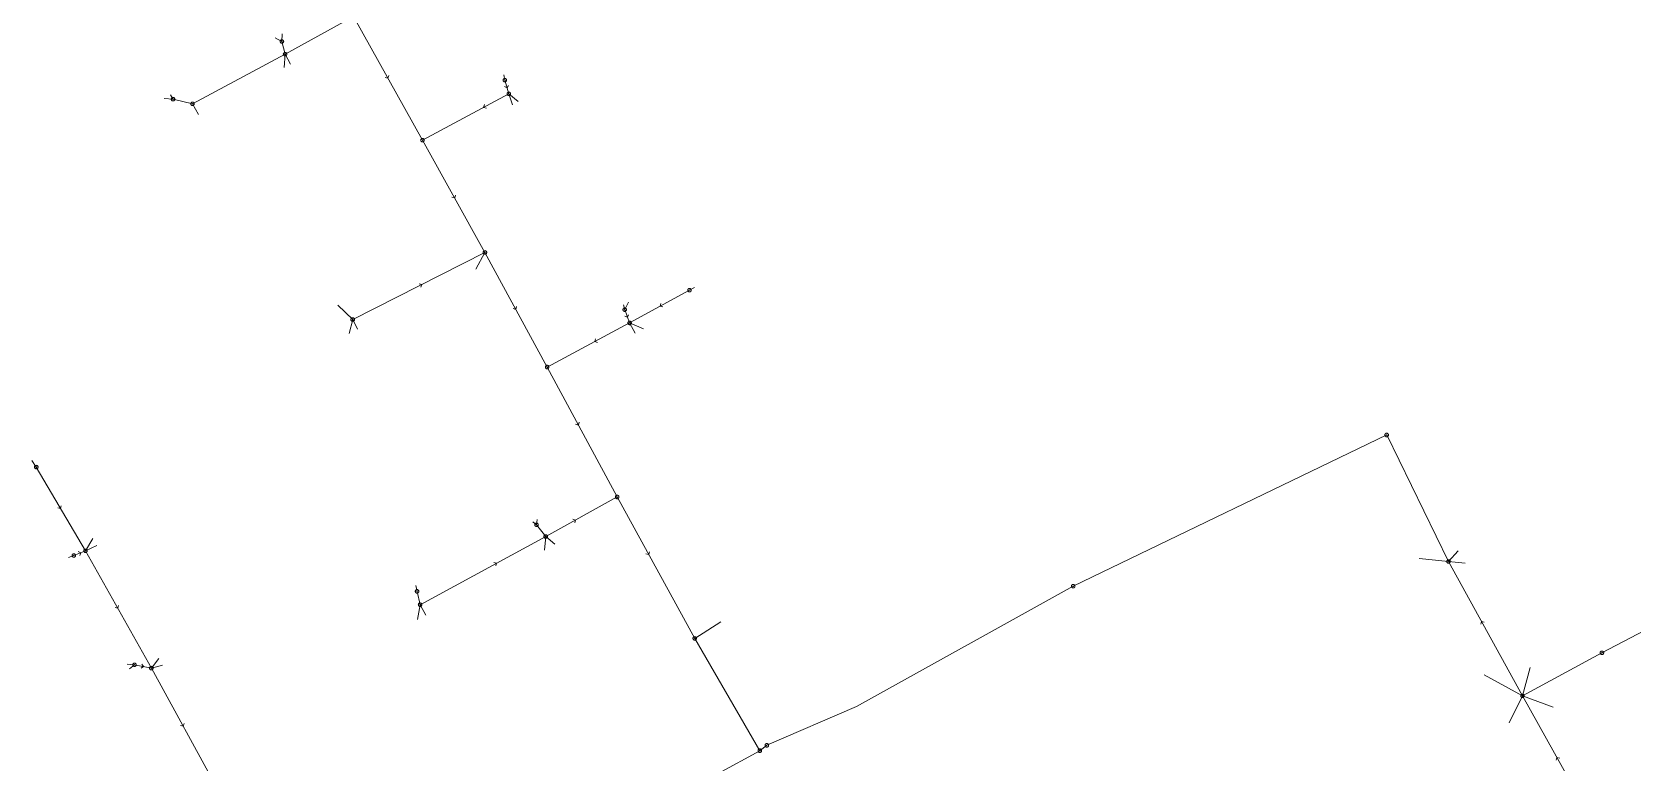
# Model space of a CAD drawing. Header units: metres. Extents: x 25504150 to 25508618, y 6694193 to 6702753.
# Drawn here: x 25505058.1 to 25505477.6, y 6700997.7 to 6701189.2 of the extents above; entities that cross this region are included whole.
import ezdxf

# ---------------------------------------------------------------- set-up
doc = ezdxf.new("R2010")
doc.units = ezdxf.units.M
for name, pattern in [('Sewer_node', [0]), ('Viemariputket', [0]), ('Viemarivarusteet', [0])]:
    doc.linetypes.add(name, pattern=pattern)
for name, color, linetype, lineweight in [('Sewer_node', 7, 'Sewer_node', 0), ('Viemariputket', 7, 'Viemariputket', 0), ('Viemarivarusteet', 7, 'Viemarivarusteet', 0)]:
    doc.layers.add(name, color=color, linetype=linetype, lineweight=lineweight)

msp = doc.modelspace()

# ---------------------------------------------------------------- linework, layer by layer
at = {"layer": 'Sewer_node', "color": 46, "linetype": 'Continuous', "true_color": 0x7f5f00, "flags": 128}
for points, elevation in [([(25505124.09, 6701186.68), (25505124.08, 6701186.75), (25505124.07, 6701186.82), (25505124.04, 6701186.89), (25505124, 6701186.95), (25505123.96, 6701187.01), (25505123.9, 6701187.05), (25505123.84, 6701187.09), (25505123.77, 6701187.12), (25505123.7, 6701187.13), (25505123.63, 6701187.14), (25505123.56, 6701187.13), (25505123.49, 6701187.12), (25505123.42, 6701187.09), (25505123.36, 6701187.05), (25505123.3, 6701187.01), (25505123.26, 6701186.95), (25505123.22, 6701186.89), (25505123.19, 6701186.82), (25505123.18, 6701186.75), (25505123.17, 6701186.68), (25505123.18, 6701186.61), (25505123.19, 6701186.54), (25505123.22, 6701186.47), (25505123.26, 6701186.41), (25505123.3, 6701186.35), (25505123.36, 6701186.31), (25505123.42, 6701186.27), (25505123.49, 6701186.24), (25505123.56, 6701186.23), (25505123.63, 6701186.22), (25505123.7, 6701186.23), (25505123.77, 6701186.24), (25505123.84, 6701186.27), (25505123.9, 6701186.31), (25505123.96, 6701186.35), (25505124, 6701186.41), (25505124.04, 6701186.47), (25505124.07, 6701186.54), (25505124.08, 6701186.61)], 54.77), ([(25505124.92, 6701183.35), (25505124.91, 6701183.42), (25505124.9, 6701183.49), (25505124.87, 6701183.56), (25505124.83, 6701183.62), (25505124.79, 6701183.68), (25505124.73, 6701183.72), (25505124.67, 6701183.76), (25505124.6, 6701183.79), (25505124.53, 6701183.8), (25505124.46, 6701183.81), (25505124.39, 6701183.8), (25505124.32, 6701183.79), (25505124.25, 6701183.76), (25505124.19, 6701183.72), (25505124.13, 6701183.68), (25505124.09, 6701183.62), (25505124.05, 6701183.56), (25505124.02, 6701183.49), (25505124.01, 6701183.42), (25505124, 6701183.35), (25505124.01, 6701183.28), (25505124.02, 6701183.21), (25505124.05, 6701183.14), (25505124.09, 6701183.08), (25505124.13, 6701183.02), (25505124.19, 6701182.98), (25505124.25, 6701182.94), (25505124.32, 6701182.91), (25505124.39, 6701182.9), (25505124.46, 6701182.89), (25505124.53, 6701182.9), (25505124.6, 6701182.91), (25505124.67, 6701182.94), (25505124.73, 6701182.98), (25505124.79, 6701183.02), (25505124.83, 6701183.08), (25505124.87, 6701183.14), (25505124.9, 6701183.21), (25505124.91, 6701183.28)], 54.7), ([(25505182.54, 6701176.53), (25505182.53, 6701176.6), (25505182.52, 6701176.67), (25505182.49, 6701176.74), (25505182.45, 6701176.8), (25505182.41, 6701176.86), (25505182.35, 6701176.9), (25505182.29, 6701176.94), (25505182.22, 6701176.97), (25505182.15, 6701176.98), (25505182.08, 6701176.99), (25505182.01, 6701176.98), (25505181.94, 6701176.97), (25505181.87, 6701176.94), (25505181.81, 6701176.9), (25505181.75, 6701176.86), (25505181.71, 6701176.8), (25505181.67, 6701176.74), (25505181.64, 6701176.67), (25505181.63, 6701176.6), (25505181.62, 6701176.53), (25505181.63, 6701176.46), (25505181.64, 6701176.39), (25505181.67, 6701176.32), (25505181.71, 6701176.26), (25505181.75, 6701176.2), (25505181.81, 6701176.16), (25505181.87, 6701176.12), (25505181.94, 6701176.09), (25505182.01, 6701176.08), (25505182.08, 6701176.07), (25505182.15, 6701176.08), (25505182.22, 6701176.09), (25505182.29, 6701176.12), (25505182.35, 6701176.16), (25505182.41, 6701176.2), (25505182.45, 6701176.26), (25505182.49, 6701176.32), (25505182.52, 6701176.39), (25505182.53, 6701176.46)], 52.22), ([(25505095.54, 6701171.54), (25505095.53, 6701171.61), (25505095.52, 6701171.68), (25505095.49, 6701171.75), (25505095.45, 6701171.81), (25505095.41, 6701171.87), (25505095.35, 6701171.91), (25505095.29, 6701171.95), (25505095.22, 6701171.98), (25505095.15, 6701171.99), (25505095.08, 6701172), (25505095.01, 6701171.99), (25505094.94, 6701171.98), (25505094.87, 6701171.95), (25505094.81, 6701171.91), (25505094.75, 6701171.87), (25505094.71, 6701171.81), (25505094.67, 6701171.75), (25505094.64, 6701171.68), (25505094.63, 6701171.61), (25505094.62, 6701171.54), (25505094.63, 6701171.47), (25505094.64, 6701171.4), (25505094.67, 6701171.33), (25505094.71, 6701171.27), (25505094.75, 6701171.21), (25505094.81, 6701171.17), (25505094.87, 6701171.13), (25505094.94, 6701171.1), (25505095.01, 6701171.09), (25505095.08, 6701171.08), (25505095.15, 6701171.09), (25505095.22, 6701171.1), (25505095.29, 6701171.13), (25505095.35, 6701171.17), (25505095.41, 6701171.21), (25505095.45, 6701171.27), (25505095.49, 6701171.33), (25505095.52, 6701171.4), (25505095.53, 6701171.47)], 54.62), ([(25505183.57, 6701172.96), (25505183.56, 6701173.03), (25505183.55, 6701173.1), (25505183.52, 6701173.17), (25505183.48, 6701173.23), (25505183.44, 6701173.29), (25505183.38, 6701173.33), (25505183.32, 6701173.37), (25505183.25, 6701173.4), (25505183.18, 6701173.41), (25505183.11, 6701173.42), (25505183.04, 6701173.41), (25505182.97, 6701173.4), (25505182.9, 6701173.37), (25505182.84, 6701173.33), (25505182.78, 6701173.29), (25505182.74, 6701173.23), (25505182.7, 6701173.17), (25505182.67, 6701173.1), (25505182.66, 6701173.03), (25505182.65, 6701172.96), (25505182.66, 6701172.89), (25505182.67, 6701172.82), (25505182.7, 6701172.75), (25505182.74, 6701172.69), (25505182.78, 6701172.63), (25505182.84, 6701172.59), (25505182.9, 6701172.55), (25505182.97, 6701172.52), (25505183.04, 6701172.51), (25505183.11, 6701172.5), (25505183.18, 6701172.51), (25505183.25, 6701172.52), (25505183.32, 6701172.55), (25505183.38, 6701172.59), (25505183.44, 6701172.63), (25505183.48, 6701172.69), (25505183.52, 6701172.75), (25505183.55, 6701172.82), (25505183.56, 6701172.89)], 52.17), ([(25505100.66, 6701170.34), (25505100.65, 6701170.41), (25505100.64, 6701170.48), (25505100.61, 6701170.55), (25505100.57, 6701170.61), (25505100.53, 6701170.67), (25505100.47, 6701170.71), (25505100.41, 6701170.75), (25505100.34, 6701170.78), (25505100.27, 6701170.79), (25505100.2, 6701170.8), (25505100.13, 6701170.79), (25505100.06, 6701170.78), (25505099.99, 6701170.75), (25505099.93, 6701170.71), (25505099.87, 6701170.67), (25505099.83, 6701170.61), (25505099.79, 6701170.55), (25505099.76, 6701170.48), (25505099.75, 6701170.41), (25505099.74, 6701170.34), (25505099.75, 6701170.27), (25505099.76, 6701170.2), (25505099.79, 6701170.13), (25505099.83, 6701170.07), (25505099.87, 6701170.01), (25505099.93, 6701169.97), (25505099.99, 6701169.93), (25505100.06, 6701169.9), (25505100.13, 6701169.89), (25505100.2, 6701169.88), (25505100.27, 6701169.89), (25505100.34, 6701169.9), (25505100.41, 6701169.93), (25505100.47, 6701169.97), (25505100.53, 6701170.01), (25505100.57, 6701170.07), (25505100.61, 6701170.13), (25505100.64, 6701170.2), (25505100.65, 6701170.27)], 54.55), ([(25505160.96, 6701160.79), (25505160.95, 6701160.86), (25505160.94, 6701160.93), (25505160.91, 6701161), (25505160.87, 6701161.06), (25505160.83, 6701161.12), (25505160.77, 6701161.16), (25505160.71, 6701161.2), (25505160.64, 6701161.23), (25505160.57, 6701161.24), (25505160.5, 6701161.25), (25505160.43, 6701161.24), (25505160.36, 6701161.23), (25505160.29, 6701161.2), (25505160.23, 6701161.16), (25505160.17, 6701161.12), (25505160.13, 6701161.06), (25505160.09, 6701161), (25505160.06, 6701160.93), (25505160.05, 6701160.86), (25505160.04, 6701160.79), (25505160.05, 6701160.72), (25505160.06, 6701160.65), (25505160.09, 6701160.58), (25505160.13, 6701160.52), (25505160.17, 6701160.46), (25505160.23, 6701160.42), (25505160.29, 6701160.38), (25505160.36, 6701160.35), (25505160.43, 6701160.34), (25505160.5, 6701160.33), (25505160.57, 6701160.34), (25505160.64, 6701160.35), (25505160.71, 6701160.38), (25505160.77, 6701160.42), (25505160.83, 6701160.46), (25505160.87, 6701160.52), (25505160.91, 6701160.58), (25505160.94, 6701160.65), (25505160.95, 6701160.72)], 52.66), ([(25505177.32, 6701131.36), (25505177.31, 6701131.43), (25505177.3, 6701131.5), (25505177.27, 6701131.57), (25505177.23, 6701131.63), (25505177.19, 6701131.69), (25505177.13, 6701131.73), (25505177.07, 6701131.77), (25505177, 6701131.8), (25505176.93, 6701131.81), (25505176.86, 6701131.82), (25505176.79, 6701131.81), (25505176.72, 6701131.8), (25505176.65, 6701131.77), (25505176.59, 6701131.73), (25505176.53, 6701131.69), (25505176.49, 6701131.63), (25505176.45, 6701131.57), (25505176.42, 6701131.5), (25505176.41, 6701131.43), (25505176.4, 6701131.36), (25505176.41, 6701131.29), (25505176.42, 6701131.22), (25505176.45, 6701131.15), (25505176.49, 6701131.09), (25505176.53, 6701131.03), (25505176.59, 6701130.99), (25505176.65, 6701130.95), (25505176.72, 6701130.92), (25505176.79, 6701130.91), (25505176.86, 6701130.9), (25505176.93, 6701130.91), (25505177, 6701130.92), (25505177.07, 6701130.95), (25505177.13, 6701130.99), (25505177.19, 6701131.03), (25505177.23, 6701131.09), (25505177.27, 6701131.15), (25505177.3, 6701131.22), (25505177.31, 6701131.29)], 51.23), ([(25505230.96, 6701121.47), (25505230.95, 6701121.54), (25505230.94, 6701121.61), (25505230.91, 6701121.68), (25505230.87, 6701121.74), (25505230.83, 6701121.8), (25505230.77, 6701121.84), (25505230.71, 6701121.88), (25505230.64, 6701121.91), (25505230.57, 6701121.92), (25505230.5, 6701121.93), (25505230.43, 6701121.92), (25505230.36, 6701121.91), (25505230.29, 6701121.88), (25505230.23, 6701121.84), (25505230.17, 6701121.8), (25505230.13, 6701121.74), (25505230.09, 6701121.68), (25505230.06, 6701121.61), (25505230.05, 6701121.54), (25505230.04, 6701121.47), (25505230.05, 6701121.4), (25505230.06, 6701121.33), (25505230.09, 6701121.26), (25505230.13, 6701121.2), (25505230.17, 6701121.14), (25505230.23, 6701121.1), (25505230.29, 6701121.06), (25505230.36, 6701121.03), (25505230.43, 6701121.02), (25505230.5, 6701121.01), (25505230.57, 6701121.02), (25505230.64, 6701121.03), (25505230.71, 6701121.06), (25505230.77, 6701121.1), (25505230.83, 6701121.14), (25505230.87, 6701121.2), (25505230.91, 6701121.26), (25505230.94, 6701121.33), (25505230.95, 6701121.4)], 51.3), ([(25505142.64, 6701113.75), (25505142.63, 6701113.82), (25505142.62, 6701113.89), (25505142.59, 6701113.96), (25505142.55, 6701114.02), (25505142.51, 6701114.08), (25505142.45, 6701114.12), (25505142.39, 6701114.16), (25505142.32, 6701114.19), (25505142.25, 6701114.2), (25505142.18, 6701114.21), (25505142.11, 6701114.2), (25505142.04, 6701114.19), (25505141.97, 6701114.16), (25505141.91, 6701114.12), (25505141.85, 6701114.08), (25505141.81, 6701114.02), (25505141.77, 6701113.96), (25505141.74, 6701113.89), (25505141.73, 6701113.82), (25505141.72, 6701113.75), (25505141.73, 6701113.68), (25505141.74, 6701113.61), (25505141.77, 6701113.54), (25505141.81, 6701113.48), (25505141.85, 6701113.42), (25505141.91, 6701113.38), (25505141.97, 6701113.34), (25505142.04, 6701113.31), (25505142.11, 6701113.3), (25505142.18, 6701113.29), (25505142.25, 6701113.3), (25505142.32, 6701113.31), (25505142.39, 6701113.34), (25505142.45, 6701113.38), (25505142.51, 6701113.42), (25505142.55, 6701113.48), (25505142.59, 6701113.54), (25505142.62, 6701113.61), (25505142.63, 6701113.68)], 51.43), ([(25505213.95, 6701116.35), (25505213.94, 6701116.42), (25505213.93, 6701116.49), (25505213.9, 6701116.56), (25505213.86, 6701116.62), (25505213.82, 6701116.68), (25505213.76, 6701116.72), (25505213.7, 6701116.76), (25505213.63, 6701116.79), (25505213.56, 6701116.8), (25505213.49, 6701116.81), (25505213.42, 6701116.8), (25505213.35, 6701116.79), (25505213.28, 6701116.76), (25505213.22, 6701116.72), (25505213.16, 6701116.68), (25505213.12, 6701116.62), (25505213.08, 6701116.56), (25505213.05, 6701116.49), (25505213.04, 6701116.42), (25505213.03, 6701116.35), (25505213.04, 6701116.28), (25505213.05, 6701116.21), (25505213.08, 6701116.14), (25505213.12, 6701116.08), (25505213.16, 6701116.02), (25505213.22, 6701115.98), (25505213.28, 6701115.94), (25505213.35, 6701115.91), (25505213.42, 6701115.9), (25505213.49, 6701115.89), (25505213.56, 6701115.9), (25505213.63, 6701115.91), (25505213.7, 6701115.94), (25505213.76, 6701115.98), (25505213.82, 6701116.02), (25505213.86, 6701116.08), (25505213.9, 6701116.14), (25505213.93, 6701116.21), (25505213.94, 6701116.28)], 50.97), ([(25505215.25, 6701112.86), (25505215.24, 6701112.93), (25505215.23, 6701113), (25505215.2, 6701113.07), (25505215.16, 6701113.13), (25505215.12, 6701113.19), (25505215.06, 6701113.23), (25505215, 6701113.27), (25505214.93, 6701113.3), (25505214.86, 6701113.31), (25505214.79, 6701113.32), (25505214.72, 6701113.31), (25505214.65, 6701113.3), (25505214.58, 6701113.27), (25505214.52, 6701113.23), (25505214.46, 6701113.19), (25505214.42, 6701113.13), (25505214.38, 6701113.07), (25505214.35, 6701113), (25505214.34, 6701112.93), (25505214.33, 6701112.86), (25505214.34, 6701112.79), (25505214.35, 6701112.72), (25505214.38, 6701112.65), (25505214.42, 6701112.59), (25505214.46, 6701112.53), (25505214.52, 6701112.49), (25505214.58, 6701112.45), (25505214.65, 6701112.42), (25505214.72, 6701112.41), (25505214.79, 6701112.4), (25505214.86, 6701112.41), (25505214.93, 6701112.42), (25505215, 6701112.45), (25505215.06, 6701112.49), (25505215.12, 6701112.53), (25505215.16, 6701112.59), (25505215.2, 6701112.65), (25505215.23, 6701112.72), (25505215.24, 6701112.79)], 50.85), ([(25505413.73, 6701083.48), (25505413.72, 6701083.55), (25505413.71, 6701083.63), (25505413.68, 6701083.69), (25505413.64, 6701083.76), (25505413.59, 6701083.81), (25505413.54, 6701083.86), (25505413.47, 6701083.9), (25505413.41, 6701083.93), (25505413.33, 6701083.94), (25505413.26, 6701083.95), (25505413.19, 6701083.94), (25505413.11, 6701083.93), (25505413.05, 6701083.9), (25505412.98, 6701083.86), (25505412.93, 6701083.81), (25505412.88, 6701083.76), (25505412.84, 6701083.69), (25505412.81, 6701083.63), (25505412.8, 6701083.55), (25505412.79, 6701083.48), (25505412.8, 6701083.41), (25505412.81, 6701083.33), (25505412.84, 6701083.27), (25505412.88, 6701083.2), (25505412.93, 6701083.15), (25505412.98, 6701083.1), (25505413.05, 6701083.06), (25505413.11, 6701083.03), (25505413.19, 6701083.02), (25505413.26, 6701083.01), (25505413.33, 6701083.02), (25505413.41, 6701083.03), (25505413.47, 6701083.06), (25505413.54, 6701083.1), (25505413.59, 6701083.15), (25505413.64, 6701083.2), (25505413.68, 6701083.27), (25505413.71, 6701083.33), (25505413.72, 6701083.41)], 48.66), ([(25505059.7, 6701075.06), (25505059.69, 6701075.13), (25505059.68, 6701075.2), (25505059.65, 6701075.27), (25505059.61, 6701075.33), (25505059.57, 6701075.39), (25505059.51, 6701075.43), (25505059.45, 6701075.47), (25505059.38, 6701075.5), (25505059.31, 6701075.51), (25505059.24, 6701075.52), (25505059.17, 6701075.51), (25505059.1, 6701075.5), (25505059.03, 6701075.47), (25505058.97, 6701075.43), (25505058.91, 6701075.39), (25505058.87, 6701075.33), (25505058.83, 6701075.27), (25505058.8, 6701075.2), (25505058.79, 6701075.13), (25505058.78, 6701075.06), (25505058.79, 6701074.99), (25505058.8, 6701074.92), (25505058.83, 6701074.85), (25505058.87, 6701074.79), (25505058.91, 6701074.73), (25505058.97, 6701074.69), (25505059.03, 6701074.65), (25505059.1, 6701074.62), (25505059.17, 6701074.61), (25505059.24, 6701074.6), (25505059.31, 6701074.61), (25505059.38, 6701074.62), (25505059.45, 6701074.65), (25505059.51, 6701074.69), (25505059.57, 6701074.73), (25505059.61, 6701074.79), (25505059.65, 6701074.85), (25505059.68, 6701074.92), (25505059.69, 6701074.99)], 51.97), ([(25505211.98, 6701067.22), (25505211.97, 6701067.29), (25505211.96, 6701067.36), (25505211.93, 6701067.43), (25505211.89, 6701067.49), (25505211.85, 6701067.55), (25505211.79, 6701067.59), (25505211.73, 6701067.63), (25505211.66, 6701067.66), (25505211.59, 6701067.67), (25505211.52, 6701067.68), (25505211.45, 6701067.67), (25505211.38, 6701067.66), (25505211.31, 6701067.63), (25505211.25, 6701067.59), (25505211.19, 6701067.55), (25505211.15, 6701067.49), (25505211.11, 6701067.43), (25505211.08, 6701067.36), (25505211.07, 6701067.29), (25505211.06, 6701067.22), (25505211.07, 6701067.15), (25505211.08, 6701067.08), (25505211.11, 6701067.01), (25505211.15, 6701066.95), (25505211.19, 6701066.89), (25505211.25, 6701066.85), (25505211.31, 6701066.81), (25505211.38, 6701066.78), (25505211.45, 6701066.77), (25505211.52, 6701066.76), (25505211.59, 6701066.77), (25505211.66, 6701066.78), (25505211.73, 6701066.81), (25505211.79, 6701066.85), (25505211.85, 6701066.89), (25505211.89, 6701066.95), (25505211.93, 6701067.01), (25505211.96, 6701067.08), (25505211.97, 6701067.15)], 49.98), ([(25505190.83, 6701059.93), (25505190.82, 6701060), (25505190.81, 6701060.07), (25505190.78, 6701060.14), (25505190.74, 6701060.2), (25505190.7, 6701060.26), (25505190.64, 6701060.3), (25505190.58, 6701060.34), (25505190.51, 6701060.37), (25505190.44, 6701060.38), (25505190.37, 6701060.39), (25505190.3, 6701060.38), (25505190.23, 6701060.37), (25505190.16, 6701060.34), (25505190.1, 6701060.3), (25505190.04, 6701060.26), (25505190, 6701060.2), (25505189.96, 6701060.14), (25505189.93, 6701060.07), (25505189.92, 6701060), (25505189.91, 6701059.93), (25505189.92, 6701059.86), (25505189.93, 6701059.79), (25505189.96, 6701059.72), (25505190, 6701059.66), (25505190.04, 6701059.6), (25505190.1, 6701059.56), (25505190.16, 6701059.52), (25505190.23, 6701059.49), (25505190.3, 6701059.48), (25505190.37, 6701059.47), (25505190.44, 6701059.48), (25505190.51, 6701059.49), (25505190.58, 6701059.52), (25505190.64, 6701059.56), (25505190.7, 6701059.6), (25505190.74, 6701059.66), (25505190.78, 6701059.72), (25505190.81, 6701059.79), (25505190.82, 6701059.86)], 50.17), ([(25505193.26, 6701056.85), (25505193.25, 6701056.92), (25505193.24, 6701057), (25505193.21, 6701057.06), (25505193.17, 6701057.13), (25505193.12, 6701057.18), (25505193.07, 6701057.23), (25505193, 6701057.27), (25505192.94, 6701057.3), (25505192.86, 6701057.31), (25505192.79, 6701057.32), (25505192.72, 6701057.31), (25505192.64, 6701057.3), (25505192.58, 6701057.27), (25505192.51, 6701057.23), (25505192.46, 6701057.18), (25505192.41, 6701057.13), (25505192.37, 6701057.06), (25505192.34, 6701057), (25505192.33, 6701056.92), (25505192.32, 6701056.85), (25505192.33, 6701056.78), (25505192.34, 6701056.7), (25505192.37, 6701056.64), (25505192.41, 6701056.57), (25505192.46, 6701056.52), (25505192.51, 6701056.47), (25505192.58, 6701056.43), (25505192.64, 6701056.4), (25505192.72, 6701056.39), (25505192.79, 6701056.38), (25505192.86, 6701056.39), (25505192.94, 6701056.4), (25505193, 6701056.43), (25505193.07, 6701056.47), (25505193.12, 6701056.52), (25505193.17, 6701056.57), (25505193.21, 6701056.64), (25505193.24, 6701056.7), (25505193.25, 6701056.78)], 50.03), ([(25505069.54, 6701051.88), (25505069.53, 6701051.95), (25505069.52, 6701052.02), (25505069.49, 6701052.09), (25505069.45, 6701052.15), (25505069.41, 6701052.21), (25505069.35, 6701052.25), (25505069.29, 6701052.29), (25505069.22, 6701052.32), (25505069.15, 6701052.33), (25505069.08, 6701052.34), (25505069.01, 6701052.33), (25505068.94, 6701052.32), (25505068.87, 6701052.29), (25505068.81, 6701052.25), (25505068.75, 6701052.21), (25505068.71, 6701052.15), (25505068.67, 6701052.09), (25505068.64, 6701052.02), (25505068.63, 6701051.95), (25505068.62, 6701051.88), (25505068.63, 6701051.81), (25505068.64, 6701051.74), (25505068.67, 6701051.67), (25505068.71, 6701051.61), (25505068.75, 6701051.55), (25505068.81, 6701051.51), (25505068.87, 6701051.47), (25505068.94, 6701051.44), (25505069.01, 6701051.43), (25505069.08, 6701051.42), (25505069.15, 6701051.43), (25505069.22, 6701051.44), (25505069.29, 6701051.47), (25505069.35, 6701051.51), (25505069.41, 6701051.55), (25505069.45, 6701051.61), (25505069.49, 6701051.67), (25505069.52, 6701051.74), (25505069.53, 6701051.81)], 50.73), ([(25505072.6, 6701053.08), (25505072.59, 6701053.15), (25505072.58, 6701053.22), (25505072.55, 6701053.29), (25505072.51, 6701053.35), (25505072.47, 6701053.41), (25505072.41, 6701053.45), (25505072.35, 6701053.49), (25505072.28, 6701053.52), (25505072.21, 6701053.53), (25505072.14, 6701053.54), (25505072.07, 6701053.53), (25505072, 6701053.52), (25505071.93, 6701053.49), (25505071.87, 6701053.45), (25505071.81, 6701053.41), (25505071.77, 6701053.35), (25505071.73, 6701053.29), (25505071.7, 6701053.22), (25505071.69, 6701053.15), (25505071.68, 6701053.08), (25505071.69, 6701053.01), (25505071.7, 6701052.94), (25505071.73, 6701052.87), (25505071.77, 6701052.81), (25505071.81, 6701052.75), (25505071.87, 6701052.71), (25505071.93, 6701052.67), (25505072, 6701052.64), (25505072.07, 6701052.63), (25505072.14, 6701052.62), (25505072.21, 6701052.63), (25505072.28, 6701052.64), (25505072.35, 6701052.67), (25505072.41, 6701052.71), (25505072.47, 6701052.75), (25505072.51, 6701052.81), (25505072.55, 6701052.87), (25505072.58, 6701052.94), (25505072.59, 6701053.01)], 50.64), ([(25505429.94, 6701050.3), (25505429.93, 6701050.37), (25505429.92, 6701050.44), (25505429.89, 6701050.51), (25505429.85, 6701050.57), (25505429.81, 6701050.63), (25505429.75, 6701050.67), (25505429.69, 6701050.71), (25505429.62, 6701050.74), (25505429.55, 6701050.75), (25505429.48, 6701050.76), (25505429.41, 6701050.75), (25505429.34, 6701050.74), (25505429.27, 6701050.71), (25505429.21, 6701050.67), (25505429.15, 6701050.63), (25505429.11, 6701050.57), (25505429.07, 6701050.51), (25505429.04, 6701050.44), (25505429.03, 6701050.37), (25505429.02, 6701050.3), (25505429.03, 6701050.23), (25505429.04, 6701050.16), (25505429.07, 6701050.09), (25505429.11, 6701050.03), (25505429.15, 6701049.97), (25505429.21, 6701049.93), (25505429.27, 6701049.89), (25505429.34, 6701049.86), (25505429.41, 6701049.85), (25505429.48, 6701049.84), (25505429.55, 6701049.85), (25505429.62, 6701049.86), (25505429.69, 6701049.89), (25505429.75, 6701049.93), (25505429.81, 6701049.97), (25505429.85, 6701050.03), (25505429.89, 6701050.09), (25505429.92, 6701050.16), (25505429.93, 6701050.23)], 48.96), ([(25505159.53, 6701042.47), (25505159.52, 6701042.54), (25505159.51, 6701042.62), (25505159.48, 6701042.68), (25505159.44, 6701042.75), (25505159.39, 6701042.8), (25505159.34, 6701042.85), (25505159.27, 6701042.89), (25505159.21, 6701042.92), (25505159.13, 6701042.93), (25505159.06, 6701042.94), (25505158.99, 6701042.93), (25505158.91, 6701042.92), (25505158.85, 6701042.89), (25505158.78, 6701042.85), (25505158.73, 6701042.8), (25505158.68, 6701042.75), (25505158.64, 6701042.68), (25505158.61, 6701042.62), (25505158.6, 6701042.54), (25505158.59, 6701042.47), (25505158.6, 6701042.4), (25505158.61, 6701042.32), (25505158.64, 6701042.26), (25505158.68, 6701042.19), (25505158.73, 6701042.14), (25505158.78, 6701042.09), (25505158.85, 6701042.05), (25505158.91, 6701042.02), (25505158.99, 6701042.01), (25505159.06, 6701042), (25505159.13, 6701042.01), (25505159.21, 6701042.02), (25505159.27, 6701042.05), (25505159.34, 6701042.09), (25505159.39, 6701042.14), (25505159.44, 6701042.19), (25505159.48, 6701042.26), (25505159.51, 6701042.32), (25505159.52, 6701042.4)], 50.31), ([(25505331.54, 6701043.81), (25505331.53, 6701043.88), (25505331.52, 6701043.95), (25505331.49, 6701044.02), (25505331.45, 6701044.08), (25505331.41, 6701044.14), (25505331.35, 6701044.18), (25505331.29, 6701044.22), (25505331.22, 6701044.25), (25505331.15, 6701044.26), (25505331.08, 6701044.27), (25505331.01, 6701044.26), (25505330.94, 6701044.25), (25505330.87, 6701044.22), (25505330.81, 6701044.18), (25505330.75, 6701044.14), (25505330.71, 6701044.08), (25505330.67, 6701044.02), (25505330.64, 6701043.95), (25505330.63, 6701043.88), (25505330.62, 6701043.81), (25505330.63, 6701043.74), (25505330.64, 6701043.67), (25505330.67, 6701043.6), (25505330.71, 6701043.54), (25505330.75, 6701043.48), (25505330.81, 6701043.44), (25505330.87, 6701043.4), (25505330.94, 6701043.37), (25505331.01, 6701043.36), (25505331.08, 6701043.35), (25505331.15, 6701043.36), (25505331.22, 6701043.37), (25505331.29, 6701043.4), (25505331.35, 6701043.44), (25505331.41, 6701043.48), (25505331.45, 6701043.54), (25505331.49, 6701043.6), (25505331.52, 6701043.67), (25505331.53, 6701043.74)], 49.42), ([(25505160.31, 6701038.97), (25505160.3, 6701039.04), (25505160.29, 6701039.11), (25505160.26, 6701039.18), (25505160.22, 6701039.24), (25505160.18, 6701039.3), (25505160.12, 6701039.34), (25505160.06, 6701039.38), (25505159.99, 6701039.41), (25505159.92, 6701039.42), (25505159.85, 6701039.43), (25505159.78, 6701039.42), (25505159.71, 6701039.41), (25505159.64, 6701039.38), (25505159.58, 6701039.34), (25505159.52, 6701039.3), (25505159.48, 6701039.24), (25505159.44, 6701039.18), (25505159.41, 6701039.11), (25505159.4, 6701039.04), (25505159.39, 6701038.97), (25505159.4, 6701038.9), (25505159.41, 6701038.83), (25505159.44, 6701038.76), (25505159.48, 6701038.7), (25505159.52, 6701038.64), (25505159.58, 6701038.6), (25505159.64, 6701038.56), (25505159.71, 6701038.53), (25505159.78, 6701038.52), (25505159.85, 6701038.51), (25505159.92, 6701038.52), (25505159.99, 6701038.53), (25505160.06, 6701038.56), (25505160.12, 6701038.6), (25505160.18, 6701038.64), (25505160.22, 6701038.7), (25505160.26, 6701038.76), (25505160.29, 6701038.83), (25505160.3, 6701038.9)], 50.22), ([(25505232.31, 6701030.13), (25505232.3, 6701030.2), (25505232.29, 6701030.27), (25505232.26, 6701030.34), (25505232.22, 6701030.4), (25505232.18, 6701030.46), (25505232.12, 6701030.5), (25505232.06, 6701030.54), (25505231.99, 6701030.57), (25505231.92, 6701030.58), (25505231.85, 6701030.59), (25505231.78, 6701030.58), (25505231.71, 6701030.57), (25505231.64, 6701030.54), (25505231.58, 6701030.5), (25505231.52, 6701030.46), (25505231.48, 6701030.4), (25505231.44, 6701030.34), (25505231.41, 6701030.27), (25505231.4, 6701030.2), (25505231.39, 6701030.13), (25505231.4, 6701030.06), (25505231.41, 6701029.99), (25505231.44, 6701029.92), (25505231.48, 6701029.86), (25505231.52, 6701029.8), (25505231.58, 6701029.76), (25505231.64, 6701029.72), (25505231.71, 6701029.69), (25505231.78, 6701029.68), (25505231.85, 6701029.67), (25505231.92, 6701029.68), (25505231.99, 6701029.69), (25505232.06, 6701029.72), (25505232.12, 6701029.76), (25505232.18, 6701029.8), (25505232.22, 6701029.86), (25505232.26, 6701029.92), (25505232.29, 6701029.99), (25505232.3, 6701030.06)], 49.78), ([(25505470.16, 6701026.36), (25505470.15, 6701026.43), (25505470.14, 6701026.5), (25505470.11, 6701026.57), (25505470.07, 6701026.63), (25505470.03, 6701026.69), (25505469.97, 6701026.73), (25505469.91, 6701026.77), (25505469.84, 6701026.8), (25505469.77, 6701026.81), (25505469.7, 6701026.82), (25505469.63, 6701026.81), (25505469.56, 6701026.8), (25505469.49, 6701026.77), (25505469.43, 6701026.73), (25505469.37, 6701026.69), (25505469.33, 6701026.63), (25505469.29, 6701026.57), (25505469.26, 6701026.5), (25505469.25, 6701026.43), (25505469.24, 6701026.36), (25505469.25, 6701026.29), (25505469.26, 6701026.22), (25505469.29, 6701026.15), (25505469.33, 6701026.09), (25505469.37, 6701026.03), (25505469.43, 6701025.99), (25505469.49, 6701025.95), (25505469.56, 6701025.92), (25505469.63, 6701025.91), (25505469.7, 6701025.9), (25505469.77, 6701025.91), (25505469.84, 6701025.92), (25505469.91, 6701025.95), (25505469.97, 6701025.99), (25505470.03, 6701026.03), (25505470.07, 6701026.09), (25505470.11, 6701026.15), (25505470.14, 6701026.22), (25505470.15, 6701026.29)], 49.1), ([(25505085.44, 6701023.21), (25505085.43, 6701023.28), (25505085.42, 6701023.35), (25505085.39, 6701023.42), (25505085.35, 6701023.48), (25505085.31, 6701023.54), (25505085.25, 6701023.58), (25505085.19, 6701023.62), (25505085.12, 6701023.65), (25505085.05, 6701023.66), (25505084.98, 6701023.67), (25505084.91, 6701023.66), (25505084.84, 6701023.65), (25505084.77, 6701023.62), (25505084.71, 6701023.58), (25505084.65, 6701023.54), (25505084.61, 6701023.48), (25505084.57, 6701023.42), (25505084.54, 6701023.35), (25505084.53, 6701023.28), (25505084.52, 6701023.21), (25505084.53, 6701023.14), (25505084.54, 6701023.07), (25505084.57, 6701023), (25505084.61, 6701022.94), (25505084.65, 6701022.88), (25505084.71, 6701022.84), (25505084.77, 6701022.8), (25505084.84, 6701022.77), (25505084.91, 6701022.76), (25505084.98, 6701022.75), (25505085.05, 6701022.76), (25505085.12, 6701022.77), (25505085.19, 6701022.8), (25505085.25, 6701022.84), (25505085.31, 6701022.88), (25505085.35, 6701022.94), (25505085.39, 6701023), (25505085.42, 6701023.07), (25505085.43, 6701023.14)], 50.08), ([(25505089.87, 6701022.33), (25505089.86, 6701022.4), (25505089.85, 6701022.48), (25505089.82, 6701022.54), (25505089.78, 6701022.61), (25505089.73, 6701022.66), (25505089.68, 6701022.71), (25505089.61, 6701022.75), (25505089.55, 6701022.78), (25505089.47, 6701022.79), (25505089.4, 6701022.8), (25505089.33, 6701022.79), (25505089.25, 6701022.78), (25505089.19, 6701022.75), (25505089.12, 6701022.71), (25505089.07, 6701022.66), (25505089.02, 6701022.61), (25505088.98, 6701022.54), (25505088.95, 6701022.48), (25505088.94, 6701022.4), (25505088.93, 6701022.33), (25505088.94, 6701022.26), (25505088.95, 6701022.18), (25505088.98, 6701022.12), (25505089.02, 6701022.05), (25505089.07, 6701022), (25505089.12, 6701021.95), (25505089.19, 6701021.91), (25505089.25, 6701021.88), (25505089.33, 6701021.87), (25505089.4, 6701021.86), (25505089.47, 6701021.87), (25505089.55, 6701021.88), (25505089.61, 6701021.91), (25505089.68, 6701021.95), (25505089.73, 6701022), (25505089.78, 6701022.05), (25505089.82, 6701022.12), (25505089.85, 6701022.18), (25505089.86, 6701022.26)], 49.99), ([(25505449.33, 6701015.08), (25505449.32, 6701015.15), (25505449.31, 6701015.22), (25505449.28, 6701015.29), (25505449.24, 6701015.35), (25505449.2, 6701015.41), (25505449.14, 6701015.45), (25505449.08, 6701015.49), (25505449.01, 6701015.52), (25505448.94, 6701015.53), (25505448.87, 6701015.54), (25505448.8, 6701015.53), (25505448.73, 6701015.52), (25505448.66, 6701015.49), (25505448.6, 6701015.45), (25505448.54, 6701015.41), (25505448.5, 6701015.35), (25505448.46, 6701015.29), (25505448.43, 6701015.22), (25505448.42, 6701015.15), (25505448.41, 6701015.08), (25505448.42, 6701015.01), (25505448.43, 6701014.94), (25505448.46, 6701014.87), (25505448.5, 6701014.81), (25505448.54, 6701014.75), (25505448.6, 6701014.71), (25505448.66, 6701014.67), (25505448.73, 6701014.64), (25505448.8, 6701014.63), (25505448.87, 6701014.62), (25505448.94, 6701014.63), (25505449.01, 6701014.64), (25505449.08, 6701014.67), (25505449.14, 6701014.71), (25505449.2, 6701014.75), (25505449.24, 6701014.81), (25505449.28, 6701014.87), (25505449.31, 6701014.94), (25505449.32, 6701015.01)], 49.37), ([(25505249.37, 6701000.68), (25505249.36, 6701000.75), (25505249.35, 6701000.82), (25505249.32, 6701000.89), (25505249.28, 6701000.95), (25505249.24, 6701001.01), (25505249.18, 6701001.05), (25505249.12, 6701001.09), (25505249.05, 6701001.12), (25505248.98, 6701001.13), (25505248.91, 6701001.14), (25505248.84, 6701001.13), (25505248.77, 6701001.12), (25505248.7, 6701001.09), (25505248.64, 6701001.05), (25505248.58, 6701001.01), (25505248.54, 6701000.95), (25505248.5, 6701000.89), (25505248.47, 6701000.82), (25505248.46, 6701000.75), (25505248.45, 6701000.68), (25505248.46, 6701000.61), (25505248.47, 6701000.54), (25505248.5, 6701000.47), (25505248.54, 6701000.41), (25505248.58, 6701000.35), (25505248.64, 6701000.31), (25505248.7, 6701000.27), (25505248.77, 6701000.24), (25505248.84, 6701000.23), (25505248.91, 6701000.22), (25505248.98, 6701000.23), (25505249.05, 6701000.24), (25505249.12, 6701000.27), (25505249.18, 6701000.31), (25505249.24, 6701000.35), (25505249.28, 6701000.41), (25505249.32, 6701000.47), (25505249.35, 6701000.54), (25505249.36, 6701000.61)], 49.65), ([(25505251.21, 6701002.08), (25505251.2, 6701002.15), (25505251.19, 6701002.22), (25505251.16, 6701002.29), (25505251.12, 6701002.35), (25505251.08, 6701002.41), (25505251.02, 6701002.45), (25505250.96, 6701002.49), (25505250.89, 6701002.52), (25505250.82, 6701002.53), (25505250.75, 6701002.54), (25505250.68, 6701002.53), (25505250.61, 6701002.52), (25505250.54, 6701002.49), (25505250.48, 6701002.45), (25505250.42, 6701002.41), (25505250.38, 6701002.35), (25505250.34, 6701002.29), (25505250.31, 6701002.22), (25505250.3, 6701002.15), (25505250.29, 6701002.08), (25505250.3, 6701002.01), (25505250.31, 6701001.94), (25505250.34, 6701001.87), (25505250.38, 6701001.81), (25505250.42, 6701001.75), (25505250.48, 6701001.71), (25505250.54, 6701001.67), (25505250.61, 6701001.64), (25505250.68, 6701001.63), (25505250.75, 6701001.62), (25505250.82, 6701001.63), (25505250.89, 6701001.64), (25505250.96, 6701001.67), (25505251.02, 6701001.71), (25505251.08, 6701001.75), (25505251.12, 6701001.81), (25505251.16, 6701001.87), (25505251.19, 6701001.94), (25505251.2, 6701002.01)], 49.73)]:
    msp.add_lwpolyline(points, close=True, dxfattribs=dict(at, elevation=elevation))
for points in [[(25505150.7, 6701177.27), (25505151.43, 6701177.08), (25505151.62, 6701177.8)], [(25505182, 6701174.84), (25505182.67, 6701174.49), (25505183.01, 6701175.15)], [(25505176.71, 6701170.13), (25505176.52, 6701169.41), (25505177.23, 6701169.21)], [(25505168.19, 6701145.83), (25505168.92, 6701145.65), (25505169.11, 6701146.36)], [(25505160.07, 6701122.23), (25505160.28, 6701122.95), (25505159.58, 6701123.16)], [(25505184.23, 6701116.63), (25505184.95, 6701116.43), (25505185.15, 6701117.15)], [(25505222.98, 6701117.97), (25505222.79, 6701117.25), (25505223.5, 6701117.05)], [(25505213.54, 6701114.64), (25505214.23, 6701114.34), (25505214.53, 6701115.02)], [(25505205.82, 6701108.69), (25505205.63, 6701107.97), (25505206.34, 6701107.76)], [(25505200.63, 6701086.29), (25505201.35, 6701086.09), (25505201.55, 6701086.8)], [(25505064.88, 6701064.37), (25505065.61, 6701064.2), (25505065.79, 6701064.92)], [(25505200.41, 6701060.45), (25505200.61, 6701061.17), (25505199.89, 6701061.38)], [(25505070.62, 6701051.9), (25505070.9, 6701052.59), (25505070.22, 6701052.88)], [(25505179.69, 6701049.13), (25505179.9, 6701049.85), (25505179.19, 6701050.06)], [(25505219.06, 6701052.34), (25505219.79, 6701052.15), (25505219.98, 6701052.86)], [(25505079.87, 6701038.2), (25505080.59, 6701038.02), (25505080.78, 6701038.74)], [(25505438.85, 6701034.4), (25505438.13, 6701034.6), (25505437.92, 6701033.88)], [(25505086.69, 6701022.31), (25505087.3, 6701022.75), (25505086.88, 6701023.36)], [(25505097.04, 6701007.26), (25505097.77, 6701007.07), (25505097.97, 6701007.78)], [(25505458.63, 6700998.71), (25505457.91, 6700998.9), (25505457.71, 6700998.19)]]:
    msp.add_lwpolyline(points, dxfattribs=at)
msp.add_lwpolyline([(25505193.61, 6701101.3), (25505193.6, 6701101.37), (25505193.59, 6701101.44), (25505193.56, 6701101.51), (25505193.52, 6701101.57), (25505193.48, 6701101.63), (25505193.42, 6701101.67), (25505193.36, 6701101.71), (25505193.29, 6701101.74), (25505193.22, 6701101.75), (25505193.15, 6701101.76), (25505193.08, 6701101.75), (25505193.01, 6701101.74), (25505192.94, 6701101.71), (25505192.88, 6701101.67), (25505192.82, 6701101.63), (25505192.78, 6701101.57), (25505192.74, 6701101.51), (25505192.71, 6701101.44), (25505192.7, 6701101.37), (25505192.69, 6701101.3), (25505192.7, 6701101.23), (25505192.71, 6701101.16), (25505192.74, 6701101.09), (25505192.78, 6701101.03), (25505192.82, 6701100.97), (25505192.88, 6701100.93), (25505192.94, 6701100.89), (25505193.01, 6701100.86), (25505193.08, 6701100.85), (25505193.15, 6701100.84), (25505193.22, 6701100.85), (25505193.29, 6701100.86), (25505193.36, 6701100.89), (25505193.42, 6701100.93), (25505193.48, 6701100.97), (25505193.52, 6701101.03), (25505193.56, 6701101.09), (25505193.59, 6701101.16), (25505193.6, 6701101.23)], close=True, dxfattribs=at)
at = {"layer": 'Viemariputket', "color": 1, "linetype": 'Continuous', "lineweight": 15}
for p, q in [((25505142.43, 6701193.24), (25505124.46, 6701183.35)), ((25505160.5, 6701160.79), (25505142.43, 6701193.24)), ((25505123.63, 6701186.68), (25505123.67, 6701188.66)), ((25505123.63, 6701186.68), (25505121.85, 6701187.66)), ((25505124.46, 6701183.35), (25505123.63, 6701186.68)), ((25505124.46, 6701183.35), (25505100.2, 6701170.34)), ((25505124.46, 6701183.35), (25505124.18, 6701179.82)), ((25505124.46, 6701183.35), (25505125.88, 6701180.75)), ((25505182.08, 6701176.53), (25505181.82, 6701177.98)), ((25505183.11, 6701172.96), (25505182.08, 6701176.53)), ((25505095.08, 6701171.54), (25505092.78, 6701171.75)), ((25505095.08, 6701171.54), (25505094.46, 6701172.67)), ((25505100.2, 6701170.34), (25505095.08, 6701171.54)), ((25505160.5, 6701160.79), (25505183.11, 6701172.96)), ((25505183.11, 6701172.96), (25505184.11, 6701170.11)), ((25505183.11, 6701172.96), (25505185.58, 6701170.91)), ((25505100.2, 6701170.34), (25505101.74, 6701167.54)), ((25505176.86, 6701131.36), (25505160.5, 6701160.79)), ((25505176.86, 6701131.36), (25505142.18, 6701113.75, 49.39)), ((25505176.86, 6701131.36), (25505174.44, 6701126.96)), ((25505193.15, 6701101.3), (25505176.86, 6701131.36)), ((25505214.79, 6701112.86), (25505230.5, 6701121.47)), ((25505230.5, 6701121.47), (25505231.79, 6701122.14)), ((25505142.18, 6701113.75, 49.56), (25505138.3, 6701117.54)), ((25505213.49, 6701116.35), (25505213.16, 6701117.61)), ((25505213.49, 6701116.35), (25505214.47, 6701118.33)), ((25505142.18, 6701113.75, 49.57), (25505141.25, 6701110.09)), ((25505142.18, 6701113.75, 49.57), (25505143.47, 6701111.21)), ((25505193.15, 6701101.3), (25505214.79, 6701112.86)), ((25505213.49, 6701116.35), (25505214.79, 6701112.86)), ((25505214.79, 6701112.86), (25505218.39, 6701111.36)), ((25505214.79, 6701112.86), (25505216.21, 6701110.16)), ((25505193.15, 6701101.3), (25505211.52, 6701067.22)), ((25505413.26, 6701083.48), (25505331.08, 6701043.81)), ((25505429.48, 6701050.3), (25505413.26, 6701083.48)), ((25505059.24, 6701075.06), (25505058.11, 6701076.81)), ((25505072.14, 6701053.08), (25505059.24, 6701075.06)), ((25505211.52, 6701067.22), (25505192.79, 6701056.85)), ((25505231.85, 6701030.13), (25505211.52, 6701067.22)), ((25505190.37, 6701059.93, 48.38), (25505189.39, 6701060.72)), ((25505190.37, 6701059.93, 48.38), (25505190.54, 6701061.35)), ((25505192.79, 6701056.85), (25505190.37, 6701059.93, 48.22)), ((25505535.3, 6701060.66), (25505469.7, 6701026.36)), ((25505072.14, 6701053.08), (25505074.1, 6701056.36)), ((25505072.14, 6701053.08), (25505075.1, 6701054.53)), ((25505192.79, 6701056.85, 48.18), (25505159.85, 6701038.97, 48.25)), ((25505192.79, 6701056.85), (25505192.45, 6701053.28)), ((25505192.79, 6701056.85, 48.35), (25505195.18, 6701054.81, 48.51)), ((25505069.08, 6701051.88), (25505067.71, 6701051.37)), ((25505072.14, 6701053.08), (25505069.08, 6701051.88)), ((25505089.4, 6701022.33, 48.12), (25505072.14, 6701053.08)), ((25505429.48, 6701050.3), (25505421.76, 6701051.08)), ((25505429.48, 6701050.3), (25505432.04, 6701053.13)), ((25505429.48, 6701050.3), (25505433.81, 6701049.9)), ((25505429.48, 6701050.3, 46.22), (25505448.87, 6701015.08, 46.3)), ((25505159.06, 6701042.47), (25505158.75, 6701043.96)), ((25505159.85, 6701038.97, 48.29), (25505159.06, 6701042.47, 48.38)), ((25505159.85, 6701038.97, 48.4), (25505159.19, 6701035.08, 48.43)), ((25505159.85, 6701038.97, 48.42), (25505161.34, 6701036.25, 48.46)), ((25505231.85, 6701030.13), (25505238.71, 6701034.51)), ((25505248.91, 6701000.68), (25505231.85, 6701030.13)), ((25505089.4, 6701022.33, 48.25), (25505091.33, 6701024.88)), ((25505469.7, 6701026.36, 46.11), (25505448.87, 6701015.08, 46.3)), ((25505084.98, 6701023.21, 48.31), (25505083.03, 6701023.36)), ((25505084.98, 6701023.21, 48.31), (25505083.71, 6701022.13)), ((25505089.4, 6701022.33, 48.15), (25505084.98, 6701023.21, 48.2)), ((25505089.4, 6701022.33, 48.25), (25505092.28, 6701023.14)), ((25505106.86, 6700990.49), (25505089.4, 6701022.33, 48.09)), ((25505448.87, 6701015.08, 47.53), (25505438.8, 6701020.56, 48.77)), ((25505448.87, 6701015.08, 47.33), (25505450.92, 6701022.48, 48.77)), ((25505448.87, 6701015.08, 47.53), (25505445.33, 6701008, 47.57)), ((25505448.87, 6701015.08, 47.37), (25505471.01, 6700975.45, 48.3)), ((25505448.87, 6701015.08, 47.33), (25505456.91, 6701012.1)), ((25505248.91, 6701000.68), (25505169.87, 6700957.59)), ((25505248.91, 6701000.68), (25505250.75, 6701002.08))]:
    msp.add_line(p, q, dxfattribs=at)
at = {"layer": 'Viemariputket', "color": 1, "linetype": 'Continuous', "lineweight": 15, "flags": 128}
msp.add_lwpolyline([(25505331.08, 6701043.81), (25505274.25, 6701012.25), (25505250.75, 6701002.08)], dxfattribs=at)
at = {"layer": 'Viemarivarusteet', "color": 1}
for p in [(25505123.63, 6701186.68, 54.77), (25505124.46, 6701183.35, 54.7), (25505182.08, 6701176.53, 52.22), (25505095.08, 6701171.54, 54.62), (25505183.11, 6701172.96, 52.17), (25505100.2, 6701170.34, 54.55), (25505160.5, 6701160.79, 52.66), (25505176.86, 6701131.36, 51.23), (25505230.5, 6701121.47, 51.3), (25505142.18, 6701113.75, 51.43), (25505213.49, 6701116.35, 50.97), (25505214.79, 6701112.86, 50.85), (25505193.15, 6701101.3), (25505413.26, 6701083.48, 48.66), (25505059.24, 6701075.06, 51.97), (25505211.52, 6701067.22, 49.98), (25505190.37, 6701059.93, 50.17), (25505192.79, 6701056.85, 50.03), (25505069.08, 6701051.88, 50.73), (25505072.14, 6701053.08, 50.64), (25505429.48, 6701050.3, 48.96), (25505159.06, 6701042.47, 50.31), (25505331.08, 6701043.81, 49.42), (25505159.85, 6701038.97, 50.22), (25505231.85, 6701030.13, 49.78), (25505469.7, 6701026.36, 49.1), (25505084.98, 6701023.21, 50.08), (25505089.4, 6701022.33, 49.99), (25505448.87, 6701015.08, 49.37), (25505248.91, 6701000.68, 49.65), (25505250.75, 6701002.08, 49.73)]:
    msp.add_point(p, dxfattribs=at)

doc.saveas('drawing.dxf')
